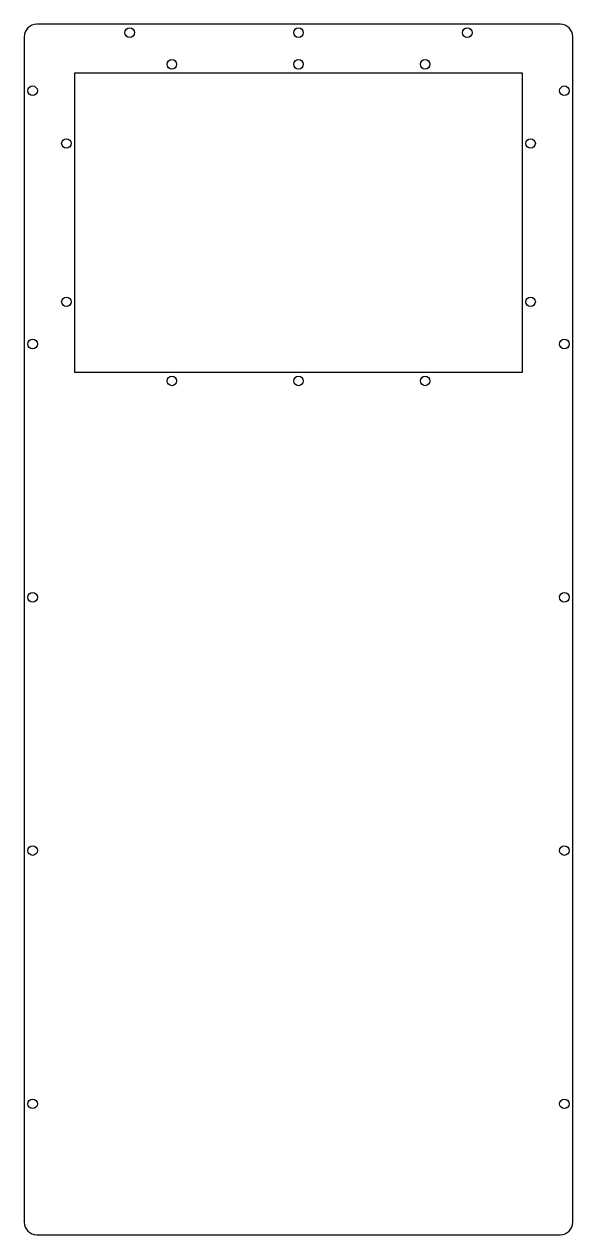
# Model space of a CAD drawing. Header units: millimetres. Extents: x -130 to 130, y 258 to 832.
import ezdxf

# ---------------------------------------------------------------- set-up
doc = ezdxf.new("R2010")
doc.units = ezdxf.units.MM
doc.layers.add('CUT', color=7, linetype='Continuous')

msp = doc.modelspace()

# ---------------------------------------------------------------- linework, layer by layer
at = {"layer": 'CUT'}
for p, q in [((124, 831.5, 0.5), (-124, 831.5, 0.5)), ((-130, 825.5, 0.5), (-130, 264, 0.5)), ((130, 264, 0.5), (130, 825.5, 0.5)), ((-106, 666.5, 0.5), (-106, 808.5, 0.5)), ((-106, 808.5, 0.5), (106, 808.5, 0.5)), ((106, 808.5, 0.5), (106, 666.5, 0.5)), ((106, 666.5, 0.5), (-106, 666.5, 0.5)), ((-124, 258, 0.5), (124, 258, 0.5))]:
    msp.add_line(p, q, dxfattribs=at)
for centre in [(-80, 827.5, 0.5), (0, 827.5, 0.5), (80, 827.5, 0.5), (-60, 812.5, 0.5), (0, 812.5, 0.5), (60, 812.5, 0.5), (-126, 800, 0.5), (126, 800, 0.5), (-110, 775, 0.5), (110, 775, 0.5), (-110, 700, 0.5), (110, 700, 0.5), (-126, 680, 0.5), (126, 680, 0.5), (-60, 662.5, 0.5), (0, 662.5, 0.5), (60, 662.5, 0.5), (-126, 560, 0.5), (126, 560, 0.5), (-126, 440, 0.5), (126, 440, 0.5), (-126, 320, 0.5), (126, 320, 0.5)]:
    msp.add_circle(centre, 2.25, dxfattribs=at)
for centre, start, end in [((-124, 825.5, 0.5), 90, 180), ((124, 825.5, 0.5), 0, 90), ((-124, 264, 0.5), 180, 270), ((124, 264, 0.5), -90, 0)]:
    msp.add_arc(centre, 6, start, end, dxfattribs=at)

doc.saveas('drawing.dxf')
